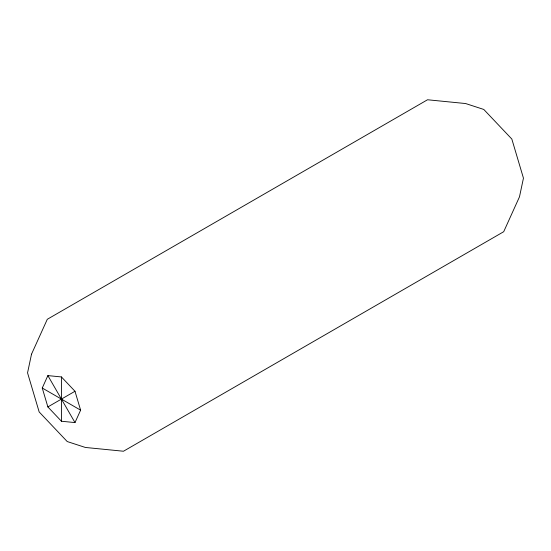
<?xml version="1.0" encoding="UTF-8"?>
<svg xmlns="http://www.w3.org/2000/svg" width="551" height="551" viewBox="0 0 551 551"><rect width="100%" height="100%" fill="white"/><g stroke="black" fill="none" stroke-linecap="round" stroke-linejoin="round"><path stroke-width="0.83" d="M42.255 388.021L47.868 375.603L61.43 376.946L74.991 391.265L80.611 410.164L74.991 422.583L61.43 421.24L47.868 406.92L42.255 388.021L80.611 410.164M47.868 406.92L74.991 391.265M47.868 375.603L74.991 422.583M61.43 376.946L61.43 421.24M31.517 354.162L27.55 372.855L39.169 411.948L67.215 441.551L85.384 447.46L123.472 451.235L503.704 231.709L519.483 196.838L523.45 178.145L511.831 139.052L483.785 109.449L465.616 103.54L427.528 99.765L47.296 319.291L31.517 354.162"/></g></svg>
